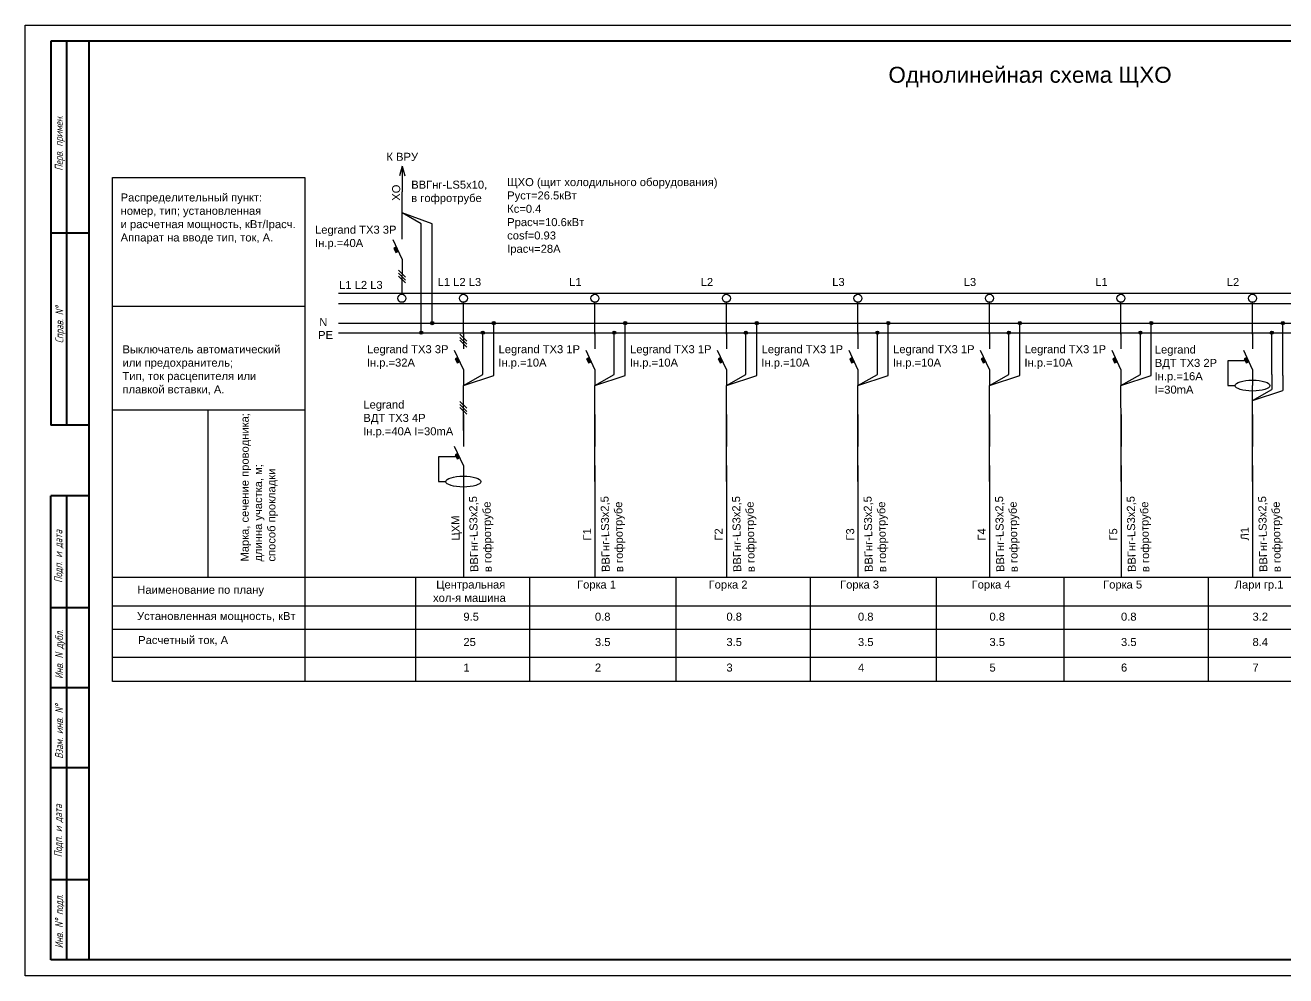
# Model space of a CAD drawing. Header units: millimetres. Extents: x 864 to 1494, y 450 to 747.
# Drawn here: x 864.1 to 1257.8, y 449.6 to 746.6 of the extents above; entities that cross this region are included whole.
import ezdxf
from ezdxf.enums import TextEntityAlignment as Align

# ---------------------------------------------------------------- set-up
doc = ezdxf.new("R2010")
doc.units = ezdxf.units.MM
doc.layers.add('KONTUR', color=7, linetype='Continuous')
doc.layers.add('Основная', color=7, linetype='Continuous', lineweight=40)
doc.layers.add('текст', color=7, linetype='Continuous', lineweight=30)
doc.styles.get("Standard").update_dxf_attribs({"font": 'arial.ttf'})
doc.styles.add('стиль1', font='romans.shx', dxfattribs={"width": 0.75, "oblique": 15, "height": 3.5})

# ---------------------------------------------------------------- blocks, each defined once
blk = doc.blocks.new('*U2')
for p, q in [((-11.38, 1.63), (504.29, 1.63)), ((-11.38, -1.63), (504.29, -1.63)), ((-11.38, -7.75), (504.29, -7.73)), ((-11.38, -10.75), (504.29, -10.73))]:
    blk.add_line(p, q)
at = {"char_height": 2.5, "attachment_point": 1}
for s, insert in [('N', (-17.4, -6.18)), ('PE', (-17.78, -10.21))]:
    blk.add_mtext_dynamic_manual_height_columns(s, width=0.9388, gutter_width=12.5, heights=[0], dxfattribs=dict(at, insert=insert))
blk = doc.blocks.new('Стрелка')
for q in [(-0.83, 4.98), (0, 0), (0.83, 4.98), (0, 8)]:
    blk.add_line((0, 8), q)
blk = doc.blocks.new('*U8')
h = blk.add_hatch(color=256)
h.dxf.hatch_style = 1
h.paths.add_polyline_path([(8.98, -7.75, 1), (9.98, -7.75, 1)])
h = blk.add_hatch(color=256)
h.dxf.hatch_style = 1
h.paths.add_polyline_path([(5.56, -10.75, 1), (6.56, -10.75, 1)])
h = blk.add_hatch(color=256)
h.dxf.hatch_style = 1
h.paths.add_polyline_path([(-1.74, -18.47), (-2.58, -18.86), (-1.97, -20.2), (-1.12, -19.81)])
h = blk.add_hatch(color=256)
h.dxf.hatch_style = 1
h.paths.add_polyline_path([(-1.73, -48.47), (-2.57, -48.86), (-1.96, -50.2), (-1.12, -49.81)])
for p, q in [((0, -11.25), (0, -1.25)), ((-1.06, -11.22), (1.06, -13.35)), ((0, -10.76), (0, -15.76)), ((6.06, -23.77), (6.06, -11.25)), ((9.48, -24.08), (9.48, -8.25)), ((-1.06, -12.2), (1.06, -14.32)), ((-1.06, -13.09), (1.06, -15.21)), ((0, -22.27), (-2.75, -16.27)), ((0, -22.27), (0, -27.27)), ((0, -27.27), (6.06, -23.77)), ((0, -27.27), (9.48, -24.08)), ((0.01, -41.25), (0, -27.27)), ((-1.06, -32.22), (1.06, -34.34)), ((-1.06, -33.2), (1.06, -35.32)), ((-1.06, -34.09), (1.06, -36.21)), ((0.01, -36.25), (0.01, -46.25)), ((0.01, -52.27), (-2.74, -46.27)), ((-2.27, -49.53), (-7.73, -49.53)), ((-7.73, -49.53), (-7.73, -57.27)), ((0.01, -52.27), (0.01, -57.27)), ((-7.73, -57.27), (-5.46, -57.27)), ((0.01, -57.27), (0.01, -87.24))]:
    blk.add_line(p, q)
at = {"linetype": 'Continuous'}
for p, q in [((-1.72, -18.46), (-2.58, -18.86)), ((-2.58, -18.86), (-1.97, -20.2)), ((-1.97, -20.2), (-1.11, -19.81)), ((-1.97, -20.2), (-1.97, -20.2)), ((-1.72, -48.46), (-2.57, -48.86)), ((-2.57, -48.86), (-1.96, -50.2)), ((-1.96, -50.2), (-1.1, -49.81)), ((-1.96, -50.2), (-1.96, -50.2))]:
    blk.add_line(p, q, dxfattribs=at)
for centre, radius in [((0, 0), 1.25), ((9.48, -7.75), 0.5), ((6.06, -10.75), 0.5)]:
    blk.add_circle(centre, radius)
blk.add_ellipse((0.01, -57.27), major_axis=(-5.46, 0), ratio=0.309309)
for tag, p in [('Подключение', (-8.04, 3.85)), ('Автомат_001', (-30.09, -17.14)), ('Автомат_002', (-30.16, -21.32)), ('УЗО_001', (-31.24, -34.44)), ('УЗО_002', (-31.24, -38.62)), ('УЗО_003', (-31.31, -42.79)), ('Обозначение_001', (-9.72, -90.67)), ('Обозначение_002', (-9.45, -94.88)), ('ТокРасч', (0.01, -108.63)), ('Колонка', (0.01, -116.61))]:
    blk.add_attdef(tag, p, '', height=2.5)
for tag, p in [('Длина', (2.43, -53.61)), ('Маркер', (-3.63, -75.71)), ('Способ', (6.35, -85.54)), ('Марка', (2.14, -85.54))]:
    blk.add_attdef(tag, text='', height=2.5, rotation=90.9399).set_placement(p, align=Align.TOP_LEFT)
blk.add_attdef('Мощность', text='', height=2.5).set_placement((0.01, -98.22), align=Align.TOP_LEFT)
blk = doc.blocks.new('полная ветвь')
h = blk.add_hatch(color=256)
h.dxf.hatch_style = 1
h.paths.add_polyline_path([(8.98, -7.75, 1), (9.98, -7.75, 1)])
h = blk.add_hatch(color=256)
h.dxf.hatch_style = 1
h.paths.add_polyline_path([(5.56, -10.75, 1), (6.56, -10.75, 1)])
h = blk.add_hatch(color=256)
h.dxf.hatch_style = 1
h.paths.add_polyline_path([(-1.74, -18.47), (-2.58, -18.86), (-1.97, -20.2), (-1.12, -19.81)])
for p, q in [((0, -11.25), (0, -1.25)), ((0, -10.76), (0, -15.76)), ((6.06, -23.77), (6.06, -11.25)), ((9.48, -24.08), (9.48, -8.25)), ((0, -22.27), (-2.75, -16.27)), ((0, -22.27), (0, -27.27)), ((0, -27.27), (6.06, -23.77)), ((0, -27.27), (9.48, -24.08)), ((0.01, -41.25), (0, -27.27)), ((0.01, -36.25), (0.01, -46.25)), ((0.01, -57.27), (0.01, -41.25)), ((0.01, -52.27), (0.01, -57.27)), ((0.01, -57.27), (0.01, -87.24))]:
    blk.add_line(p, q)
at = {"linetype": 'Continuous'}
for p, q in [((-1.72, -18.46), (-2.58, -18.86)), ((-2.58, -18.86), (-1.97, -20.2)), ((-1.97, -20.2), (-1.11, -19.81)), ((-1.97, -20.2), (-1.97, -20.2))]:
    blk.add_line(p, q, dxfattribs=at)
for centre, radius in [((0, 0), 1.25), ((9.48, -7.75), 0.5), ((6.06, -10.75), 0.5)]:
    blk.add_circle(centre, radius)
for tag, p in [('Подключение', (-8.04, 3.85)), ('Автомат_001', (-30.09, -17.14)), ('Автомат_002', (-30.16, -21.32)), ('Обозначение_001', (-9.72, -90.67)), ('Обозначение_002', (-9.45, -94.88)), ('ТокРасч', (0.01, -108.63)), ('Колонка', (0.01, -116.61))]:
    blk.add_attdef(tag, p, '', height=2.5)
for tag, p in [('Длина', (2.43, -53.61)), ('Маркер', (-3.63, -75.71)), ('Способ', (6.35, -85.54)), ('Марка', (2.14, -85.54))]:
    blk.add_attdef(tag, text='', height=2.5, rotation=90.9399).set_placement(p, align=Align.TOP_LEFT)
blk.add_attdef('Мощность', text='', height=2.5).set_placement((0.01, -98.22), align=Align.TOP_LEFT)
blk = doc.blocks.new('*U5')
h = blk.add_hatch(color=256)
h.dxf.hatch_style = 1
h.paths.add_polyline_path([(8.98, -7.75, 1), (9.98, -7.75, 1)])
h = blk.add_hatch(color=256)
h.dxf.hatch_style = 1
h.paths.add_polyline_path([(5.56, -10.75, 1), (6.56, -10.75, 1)])
h = blk.add_hatch(color=256)
h.dxf.hatch_style = 1
h.paths.add_polyline_path([(-1.74, -18.47), (-2.58, -18.86), (-1.97, -20.2), (-1.12, -19.81)])
for p, q in [((0, -11.25), (0, -1.25)), ((0, -10.76), (0, -15.76)), ((6.06, -23.77), (6.06, -11.25)), ((9.48, -24.08), (9.48, -8.25)), ((-2.28, -19.53), (-7.74, -19.53)), ((-7.74, -19.53), (-7.74, -27.27)), ((0, -22.27), (-2.75, -16.27)), ((0, -22.27), (0, -27.27)), ((-7.74, -27.27), (-5.46, -27.27)), ((0.01, -41.25), (0, -27.27)), ((6.06, -23.77), (6.06, -28.46)), ((9.48, -24.08), (9.48, -28.78)), ((0, -31.96), (6.06, -28.46)), ((0, -31.96), (9.48, -28.78)), ((0.01, -36.25), (0.01, -46.25)), ((0.01, -57.27), (0.01, -41.25)), ((0.01, -52.27), (0.01, -57.27)), ((0.01, -57.27), (0.01, -87.24))]:
    blk.add_line(p, q)
at = {"linetype": 'Continuous'}
for p, q in [((-1.72, -18.46), (-2.58, -18.86)), ((-2.58, -18.86), (-1.97, -20.2)), ((-1.97, -20.2), (-1.11, -19.81)), ((-1.97, -20.2), (-1.97, -20.2))]:
    blk.add_line(p, q, dxfattribs=at)
for centre, radius in [((0, 0), 1.25), ((9.48, -7.75), 0.5), ((6.06, -10.75), 0.5)]:
    blk.add_circle(centre, radius)
blk.add_ellipse((0, -27.27), major_axis=(-5.46, 0), ratio=0.309309)
for tag, p in [('Подключение', (-8.04, 3.85)), ('УЗО1_001', (-30.51, -17.24)), ('УЗО1_002', (-30.51, -21.42)), ('УЗО1_003', (-30.58, -25.59)), ('УЗО1_004', (-30.58, -29.77)), ('Обозначение_001', (-9.72, -90.67)), ('Обозначение_002', (-9.45, -94.88)), ('ТокРасч', (0.01, -108.63)), ('Колонка', (0.01, -116.61))]:
    blk.add_attdef(tag, p, '', height=2.5)
for tag, p in [('Длина', (2.43, -53.61)), ('Маркер', (-3.63, -75.71)), ('Способ', (6.35, -85.54)), ('Марка', (2.14, -85.54))]:
    blk.add_attdef(tag, text='', height=2.5, rotation=90.9399).set_placement(p, align=Align.TOP_LEFT)
blk.add_attdef('Мощность', text='', height=2.5).set_placement((0.01, -98.22), align=Align.TOP_LEFT)

msp = doc.modelspace()

# ---------------------------------------------------------------- hatches: boundary and pattern name
h = msp.add_hatch(color=256)
h.dxf.hatch_style = 1
h.paths.add_polyline_path([(980.04, 677.32), (979.2, 676.93), (979.81, 675.58), (980.65, 675.97)])
h = msp.add_hatch(color=256)
h.dxf.hatch_style = 1
h.paths.add_polyline_path([(991.7, 653.52, 1), (990.7, 653.52, 1)])
h = msp.add_hatch(color=256)
h.dxf.hatch_style = 1
h.paths.add_polyline_path([(988.29, 650.52, 1), (987.29, 650.52, 1)])

# ---------------------------------------------------------------- linework, layer by layer
for p, q in [((891.4, 541.53), (891.4, 699.03)), ((891.4, 699.03), (951.4, 699.03)), ((951.4, 699.03), (951.4, 574.03)), ((981.78, 679.74), (981.78, 694.54)), ((987.79, 684.54), (981.78, 688.01)), ((991.2, 684.54), (981.78, 688.01)), ((987.79, 650.52), (987.79, 684.54)), ((991.2, 653.52), (991.2, 684.54)), ((981.78, 673.52), (979.03, 679.52)), ((981.78, 673.52), (981.78, 668.52)), ((980.72, 670.06), (982.84, 667.93)), ((980.72, 669.08), (982.84, 666.96)), ((980.72, 668.19), (982.84, 666.07)), ((981.78, 662.52), (981.78, 668.52)), ((891.4, 658.87), (951.4, 658.87)), ((891.38, 626.46), (951.34, 626.46)), ((921.13, 626.37), (921.13, 574.23)), ((1477.63, 574.03), (891.4, 574.03)), ((951.4, 574.03), (951.4, 541.53)), ((986.02, 574.03), (986.02, 541.53)), ((1021.56, 574.03), (1021.56, 541.53)), ((1067.3, 574.03), (1067.3, 541.53)), ((1109.2, 574.03), (1109.2, 541.53)), ((1148.63, 574.03), (1148.63, 541.53)), ((1188.51, 574.03), (1188.51, 541.53)), ((1233.59, 574.03), (1233.59, 541.53)), ((1477.63, 565.11), (891.4, 565.11)), ((1477.63, 557.76), (891.4, 557.76)), ((1477.63, 549.03), (891.4, 549.03)), ((1477.63, 541.53), (891.4, 541.53))]:
    msp.add_line(p, q)
at = {"linetype": 'Continuous'}
for p, q in [((980.05, 677.33), (979.2, 676.93)), ((979.2, 676.93), (979.81, 675.58)), ((979.81, 675.58), (980.67, 675.98)), ((979.81, 675.58), (979.81, 675.58))]:
    msp.add_line(p, q, dxfattribs=at)
for centre, radius in [((981.72, 661.27), 1.25), ((991.2, 653.52), 0.5), ((987.79, 650.52), 0.5)]:
    msp.add_circle(centre, radius)
at = {"layer": 'KONTUR'}
for p, q in [((864.09, 449.6), (864.09, 746.6)), ((864.09, 746.6), (1494.09, 746.6)), ((1494.09, 449.6), (864.09, 449.6))]:
    msp.add_line(p, q, dxfattribs=at)
at = {"layer": 'Основная'}
for p, q in [((872.09, 741.6), (872.09, 621.6)), ((1489.09, 741.6), (872.09, 741.6)), ((877.09, 621.6), (877.09, 741.6)), ((884.09, 494.6), (884.09, 741.6)), ((884.09, 681.6), (872.09, 681.6)), ((884.09, 621.6), (872.09, 621.6)), ((872.09, 454.6), (872.09, 599.6)), ((884.09, 599.6), (872.09, 599.6)), ((877.09, 454.6), (877.09, 599.6)), ((884.09, 564.6), (872.09, 564.6)), ((884.09, 539.6), (872.09, 539.6)), ((884.09, 514.6), (872.09, 514.6)), ((884.09, 454.6), (884.09, 494.6)), ((884.09, 479.6), (872.09, 479.6)), ((1489.09, 454.6), (872.09, 454.6))]:
    msp.add_line(p, q, dxfattribs=at)

# ---------------------------------------------------------------- block references
for name, p in [('Стрелка', (981.78, 694.54)), ('*U2', (973.34, 661.27))]:
    msp.add_blockref(name, p)
ref = msp.add_blockref('*U8', (1000.94, 661.27))
ref.add_attrib('Подключение', 'L1 L2 L3', (992.9, 665.12), dxfattribs={"height": 2.5})
ref.add_attrib('Автомат_001', 'Legrand TX3 3P', (970.85, 644.13), dxfattribs={"height": 2.5})
ref.add_attrib('УЗО_001', 'Legrand', (969.7, 626.83), dxfattribs={"height": 2.5})
ref.add_attrib('Маркер', 'ЦХМ', dxfattribs={"height": 2.5, "rotation": 90.9399}).set_placement((997.3, 585.56), align=Align.TOP_LEFT)
ref.add_attrib('Марка', 'ВВГнг-LS3x2,5', dxfattribs={"height": 2.5, "rotation": 90.9399}).set_placement((1003.08, 575.73), align=Align.TOP_LEFT)
ref.add_attrib('Способ', 'в гофротрубе', dxfattribs={"height": 2.5, "rotation": 90.9399}).set_placement((1007.29, 575.73), align=Align.TOP_LEFT)
ref.add_attrib('Обозначение_001', ' Центральная', (991.49, 570.6), dxfattribs={"height": 2.5})
ref.add_attrib('Мощность', '9.5', dxfattribs={"height": 2.5}).set_placement((1000.94, 563.05), align=Align.TOP_LEFT)
ref.add_attrib('ТокРасч', '25', (1000.94, 552.64), dxfattribs={"height": 2.5})
ref.add_attrib('Колонка', '1', (1000.94, 544.66), dxfattribs={"height": 2.5})
ref.add_attrib('Автомат_002', 'Iн.р.=32А', (970.78, 639.95), dxfattribs={"height": 2.5})
ref.add_attrib('УЗО_002', 'ВДТ TX3 4P', (969.7, 622.65), dxfattribs={"height": 2.5})
ref.add_attrib('УЗО_003', 'Iн.р.=40А I=30mA', (969.63, 618.48), dxfattribs={"height": 2.5})
ref.add_attrib('Обозначение_002', 'хол-я машина', (991.47, 566.43), dxfattribs={"height": 2.5})
ref = msp.add_blockref('полная ветвь', (1042.01, 661.27))
ref.add_attrib('Подключение', 'L1', (1033.98, 665.12), dxfattribs={"height": 2.5})
ref.add_attrib('Автомат_001', 'Legrand TX3 1P', (1011.93, 644.13), dxfattribs={"height": 2.5})
ref.add_attrib('Маркер', 'Г1', dxfattribs={"height": 2.5, "rotation": 90.9399}).set_placement((1038.38, 585.56), align=Align.TOP_LEFT)
ref.add_attrib('Марка', 'ВВГнг-LS3x2,5', dxfattribs={"height": 2.5, "rotation": 90.9399}).set_placement((1044.16, 575.73), align=Align.TOP_LEFT)
ref.add_attrib('Способ', 'в гофротрубе', dxfattribs={"height": 2.5, "rotation": 90.9399}).set_placement((1048.37, 575.73), align=Align.TOP_LEFT)
ref.add_attrib('Обозначение_001', '    Горка 1', (1032.57, 570.59), dxfattribs={"height": 2.5})
ref.add_attrib('Мощность', '0.8', dxfattribs={"height": 2.5}).set_placement((1042.02, 563.05), align=Align.TOP_LEFT)
ref.add_attrib('ТокРасч', '3.5', (1042.02, 552.64), dxfattribs={"height": 2.5})
ref.add_attrib('Колонка', '2', (1042.02, 544.66), dxfattribs={"height": 2.5})
ref.add_attrib('Автомат_002', 'Iн.р.=10А', (1011.86, 639.95), dxfattribs={"height": 2.5})
ref = msp.add_blockref('полная ветвь', (1083.09, 661.27))
ref.add_attrib('Подключение', 'L2', (1075.05, 665.12), dxfattribs={"height": 2.5})
ref.add_attrib('Автомат_001', 'Legrand TX3 1P', (1053, 644.13), dxfattribs={"height": 2.5})
ref.add_attrib('Маркер', 'Г2', dxfattribs={"height": 2.5, "rotation": 90.9399}).set_placement((1079.45, 585.56), align=Align.TOP_LEFT)
ref.add_attrib('Марка', 'ВВГнг-LS3x2,5', dxfattribs={"height": 2.5, "rotation": 90.9399}).set_placement((1085.23, 575.73), align=Align.TOP_LEFT)
ref.add_attrib('Способ', 'в гофротрубе', dxfattribs={"height": 2.5, "rotation": 90.9399}).set_placement((1089.44, 575.73), align=Align.TOP_LEFT)
ref.add_attrib('Обозначение_001', '    Горка 2', (1073.64, 570.59), dxfattribs={"height": 2.5})
ref.add_attrib('Мощность', '0.8', dxfattribs={"height": 2.5}).set_placement((1083.09, 563.05), align=Align.TOP_LEFT)
ref.add_attrib('ТокРасч', '3.5', (1083.09, 552.64), dxfattribs={"height": 2.5})
ref.add_attrib('Колонка', '3', (1083.09, 544.66), dxfattribs={"height": 2.5})
ref.add_attrib('Автомат_002', 'Iн.р.=10А', (1052.93, 639.95), dxfattribs={"height": 2.5})
ref = msp.add_blockref('полная ветвь', (1124.16, 661.27))
ref.add_attrib('Подключение', 'L3', (1116.13, 665.12), dxfattribs={"height": 2.5})
ref.add_attrib('Автомат_001', 'Legrand TX3 1P', (1094.08, 644.13), dxfattribs={"height": 2.5})
ref.add_attrib('Маркер', 'Г3', dxfattribs={"height": 2.5, "rotation": 90.9399}).set_placement((1120.53, 585.56), align=Align.TOP_LEFT)
ref.add_attrib('Марка', 'ВВГнг-LS3x2,5', dxfattribs={"height": 2.5, "rotation": 90.9399}).set_placement((1126.31, 575.73), align=Align.TOP_LEFT)
ref.add_attrib('Способ', 'в гофротрубе', dxfattribs={"height": 2.5, "rotation": 90.9399}).set_placement((1130.52, 575.73), align=Align.TOP_LEFT)
ref.add_attrib('Обозначение_001', '    Горка 3', (1114.72, 570.59), dxfattribs={"height": 2.5})
ref.add_attrib('Мощность', '0.8', dxfattribs={"height": 2.5}).set_placement((1124.17, 563.05), align=Align.TOP_LEFT)
ref.add_attrib('ТокРасч', '3.5', (1124.17, 552.64), dxfattribs={"height": 2.5})
ref.add_attrib('Колонка', '4', (1124.17, 544.66), dxfattribs={"height": 2.5})
ref.add_attrib('Автомат_002', 'Iн.р.=10А', (1094.01, 639.95), dxfattribs={"height": 2.5})
ref = msp.add_blockref('полная ветвь', (1165.24, 661.27))
ref.add_attrib('Подключение', 'L3', (1157.2, 665.12), dxfattribs={"height": 2.5})
ref.add_attrib('Автомат_001', 'Legrand TX3 1P', (1135.15, 644.13), dxfattribs={"height": 2.5})
ref.add_attrib('Маркер', 'Г4', dxfattribs={"height": 2.5, "rotation": 90.9399}).set_placement((1161.61, 585.56), align=Align.TOP_LEFT)
ref.add_attrib('Марка', 'ВВГнг-LS3x2,5', dxfattribs={"height": 2.5, "rotation": 90.9399}).set_placement((1167.38, 575.73), align=Align.TOP_LEFT)
ref.add_attrib('Способ', 'в гофротрубе', dxfattribs={"height": 2.5, "rotation": 90.9399}).set_placement((1171.59, 575.73), align=Align.TOP_LEFT)
ref.add_attrib('Обозначение_001', '    Горка 4', (1155.79, 570.6), dxfattribs={"height": 2.5})
ref.add_attrib('Мощность', '0.8', dxfattribs={"height": 2.5}).set_placement((1165.24, 563.05), align=Align.TOP_LEFT)
ref.add_attrib('ТокРасч', '3.5', (1165.24, 552.64), dxfattribs={"height": 2.5})
ref.add_attrib('Колонка', '5', (1165.24, 544.66), dxfattribs={"height": 2.5})
ref.add_attrib('Автомат_002', 'Iн.р.=10А', (1135.08, 639.95), dxfattribs={"height": 2.5})
ref = msp.add_blockref('полная ветвь', (1206.31, 661.27))
ref.add_attrib('Подключение', 'L1', (1198.28, 665.12), dxfattribs={"height": 2.5})
ref.add_attrib('Автомат_001', 'Legrand TX3 1P', (1176.23, 644.13), dxfattribs={"height": 2.5})
ref.add_attrib('Маркер', 'Г5', dxfattribs={"height": 2.5, "rotation": 90.9399}).set_placement((1202.68, 585.56), align=Align.TOP_LEFT)
ref.add_attrib('Марка', 'ВВГнг-LS3x2,5', dxfattribs={"height": 2.5, "rotation": 90.9399}).set_placement((1208.46, 575.73), align=Align.TOP_LEFT)
ref.add_attrib('Способ', 'в гофротрубе', dxfattribs={"height": 2.5, "rotation": 90.9399}).set_placement((1212.67, 575.73), align=Align.TOP_LEFT)
ref.add_attrib('Обозначение_001', '    Горка 5', (1196.87, 570.6), dxfattribs={"height": 2.5})
ref.add_attrib('Мощность', '0.8', dxfattribs={"height": 2.5}).set_placement((1206.32, 563.05), align=Align.TOP_LEFT)
ref.add_attrib('ТокРасч', '3.5', (1206.32, 552.64), dxfattribs={"height": 2.5})
ref.add_attrib('Колонка', '6', (1206.32, 544.66), dxfattribs={"height": 2.5})
ref.add_attrib('Автомат_002', 'Iн.р.=10А', (1176.16, 639.95), dxfattribs={"height": 2.5})
ref = msp.add_blockref('*U5', (1247.39, 661.27))
ref.add_attrib('Подключение', 'L2', (1239.35, 665.12), dxfattribs={"height": 2.5})
ref.add_attrib('Маркер', 'Л1', dxfattribs={"height": 2.5, "rotation": 90.9399}).set_placement((1243.76, 585.56), align=Align.TOP_LEFT)
ref.add_attrib('Марка', 'ВВГнг-LS3x2,5', dxfattribs={"height": 2.5, "rotation": 90.9399}).set_placement((1249.53, 575.73), align=Align.TOP_LEFT)
ref.add_attrib('Способ', 'в гофротрубе', dxfattribs={"height": 2.5, "rotation": 90.9399}).set_placement((1253.74, 575.73), align=Align.TOP_LEFT)
ref.add_attrib('Обозначение_001', '    Лари гр.1', (1237.94, 570.59), dxfattribs={"height": 2.5})
ref.add_attrib('Мощность', '3.2', dxfattribs={"height": 2.5}).set_placement((1247.39, 563.05), align=Align.TOP_LEFT)
ref.add_attrib('ТокРасч', '8.4', (1247.39, 552.64), dxfattribs={"height": 2.5})
ref.add_attrib('Колонка', '7', (1247.39, 544.66), dxfattribs={"height": 2.5})
ref.add_attrib('УЗО1_001', 'Legrand', (1216.88, 644.03), dxfattribs={"height": 2.5})
ref.add_attrib('УЗО1_002', 'ВДТ TX3 2P', (1216.88, 639.85), dxfattribs={"height": 2.5})
ref.add_attrib('УЗО1_003', 'Iн.р.=16А', (1216.81, 635.68), dxfattribs={"height": 2.5})
ref.add_attrib('УЗО1_004', 'I=30mA', (1216.81, 631.5), dxfattribs={"height": 2.5})

# ---------------------------------------------------------------- texts
at = {"attachment_point": 1}
for s, width, insert, char_height in [('Однолинейная схема ЩХО', 106.257, (1133.68, 733.61), 5), ('К ВРУ', 15.8143, (976.9, 706.74), 2.5), ('ВВГнг-LS5x10,\\Pв гофротрубе', 33.8081, (984.65, 698.03), 2.5), ('ЩХО (щит холодильного оборудования)\\PPуст=26.5кВт\\PКс=0.4\\PРрасч=10.6кВт\\Pcosf=0.93\\PIрасч=28A', 68.0665, (1014.62, 698.83), 2.5), ('Распределительный пункт:\\Pномер, тип; установленная\\Pи расчетная мощность, кВт/Iрасч. Аппарат на вводе тип, ток, А.', 55.2331, (893.9, 694.03), 2.5), ('Legrand TX3 3P\\PIн.р.=40А', 27.1918, (954.61, 683.97), 2.5), ('L1 L2 L3', 14.4703, (962.13, 666.71), 2.5), ('Выключатель автоматический\\Pили предохранитель;\\PТип, ток расцепителя или\\Pплавкой вставки, А.', 49.8574, (894.48, 646.58), 2.5), ('Наименование по плану', 47.5, (899.1, 571.45), 2.5), ('Установленная мощность, кВт', 50, (899.01, 563.26), 2.5), ('Расчетный ток, А', 50, (899.38, 555.75), 2.5)]:
    msp.add_mtext_dynamic_manual_height_columns(s, width=width, gutter_width=12.5, heights=[0], dxfattribs=dict(at, insert=insert, char_height=char_height))
at = {"char_height": 2.5, "attachment_point": 1, "rotation": 90}
for s, width, insert in [('ХО', 7.7148, (978.69, 691.76)), ('Марка, сечение проводника;\\Pдлинна участка, м; \\Pспособ прокладки', 46.8328, (931.4, 579.03))]:
    msp.add_mtext_dynamic_manual_height_columns(s, width=width, gutter_width=12.5, heights=[0], dxfattribs=dict(at, insert=insert))
at = {"layer": 'текст', "style": 'стиль1', "oblique": 15, "width": 0.75}
for s, p in [('Перв. примен.', (875.84, 701.12)), ('Справ. N%%d', (876, 647.23)), ('Подп. и дата', (875.66, 572.37)), ('Инв. N дубл.', (875.91, 542.35)), ('Взам. инв. N%%d', (875.91, 517.42)), ('Подп. и дата', (875.61, 486.64)), ('Инв. N%%d подл.', (875.91, 458.17))]:
    msp.add_text(s, height=2.5, rotation=90, dxfattribs=at).set_placement(p)

doc.saveas('drawing.dxf')
